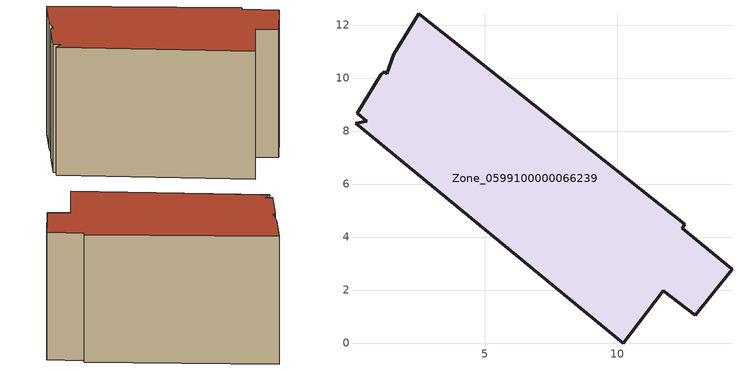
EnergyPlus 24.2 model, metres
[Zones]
Zone_0599100000066239
 floor ground (C_G): 2.5,12.42 12.55,4.49 12.45,4.34 14.33,2.79 12.95,1.05 11.73,1.98 10.23,0 0.12,8.3 0.55,8.37 0.18,8.68 1.08,10.13 1.21,10.23 1.29,10.17 1.56,10.9 z0
 wall outside (C_F): 11.73,1.98 12.95,1.05 14.33,2.79 12.45,4.34 12.55,4.49 2.5,12.42 1.56,10.9 1.29,10.17 1.21,10.23 1.08,10.13 0.18,8.68 0.55,8.37 0.12,8.3 10.23,0 11.73,1.98 z0:10.25
 roof outside (C_R): 0.12,8.3 10.23,0 11.73,1.98 12.95,1.05 14.33,2.79 12.45,4.34 12.55,4.49 2.5,12.42 1.56,10.9 1.29,10.17 1.21,10.23 1.08,10.13 0.18,8.68 0.55,8.37 z10.25
[BUILDING]
Pand.0599100000066239: North Axis=0; Terrain=City; Loads Convergence Tolerance Value=0.04; Temperature Convergence Tolerance Value=0.4; Solar Distribution=FullExterior; Maximum Number of Warmup Days=25; Minimum Number of Warmup Days=1
[Site:Location]
Rotterdam.The.Hague.AP_ZH_NLD Design_Conditions: Latitude=51.96; Longitude=4.45; Time Zone=1; Elevation=-4.5
[SITE:GROUNDTEMPERATURE:BUILDINGSURFACE]
18, 18, 18, 18, 18, 18, 18, 18, 18, 18, 18, 18
[MATERIAL] Thermal Absorptance=0.9; Solar Absorptance=0.7; Visible Absorptance=0.7
Name | Roughness | Thickness | Conductivity | Density | Specific Heat
G.TI.1946 | MediumSmooth | 0.15 | 1 | 540 | 1210
F.TI.1946 | Rough | 0.3 | 0.857143 | 1920 | 840
R.TI.1946 | MediumRough | 0.2 | 0.1 | 1500 | 1000
[CONSTRUCTION]
C_G: G.TI.1946
C_F: F.TI.1946
C_R: R.TI.1946
[ZONE]
Zone_0599100000066239: Type=1; Multiplier=1; Ceiling Height=Autocalculate; Volume=Autocalculate; Floor Area=autocalculate; Part of Total Floor Area=Yes
[ZONEINFILTRATION:DESIGNFLOWRATE]
Infil_Zone_0599100000066239: Zone or ZoneList or Space or SpaceList=Zone_0599100000066239; Schedule=AlwaysOn; Design Flow Rate Calculation Method=Flow/Area; Flow Rate per Floor Area=0.003; Constant Term Coefficient=1; Temperature Term Coefficient=0; Velocity Term Coefficient=0; Velocity Squared Term Coefficient=0
[HVACTEMPLATE:ZONE:IDEALLOADSAIRSYSTEM]
Zone_0599100000066239: Maximum Heating Supply Air Temperature=50; Minimum Cooling Supply Air Temperature=13; Maximum Heating Supply Air Humidity Ratio=0.0156; Minimum Cooling Supply Air Humidity Ratio=0.0077; Heating Limit=NoLimit; Cooling Limit=NoLimit; Dehumidification Control Type=ConstantSensibleHeatRatio; Cooling Sensible Heat Ratio=0.7; Dehumidification Setpoint=60; Humidification Control Type=None; Humidification Setpoint=30; Outdoor Air Method=None; Outdoor Air Flow Rate per Person=0.00944; Outdoor Air Flow Rate per Zone Floor Area=0; Outdoor Air Flow Rate per Zone=0; Demand Controlled Ventilation Type=None; Outdoor Air Economizer Type=NoEconomizer; Heat Recovery Type=None; Sensible Heat Recovery Effectiveness=0.7; Latent Heat Recovery Effectiveness=0.65
[ZONECONTROL:THERMOSTAT]
ThermostatControl_Zone_0599100000066239: Zone or ZoneList=Zone_0599100000066239; Control Type Schedule=DualSetpointControlType; Control 1=Thermostat_Zone_0599100000066239; Temperature Difference Between Cutout And Setpoint=0
[THERMOSTATSETPOINT:DUALSETPOINT]
Thermostat_Zone_0599100000066239: Heating Setpoint Temperature Schedule=HeatingSetpoint_Zone_0599100000066239; Cooling Setpoint Temperature Schedule=CoolingSetpoint_Zone_0599100000066239
[SCHEDULE:COMPACT]
HeatingSetpoint_Zone_0599100000066239: Through: 12/31, For: AllDays, Until: 24:00, 21
CoolingSetpoint_Zone_0599100000066239: Through: 12/31, For: AllDays, Until: 24:00, 24
DualSetpointControlType: Through: 12/31, For: AllDays, Until: 24:00, 4
AlwaysOn: Through: 12/31, For: AllDays, Until: 24:00, 1
